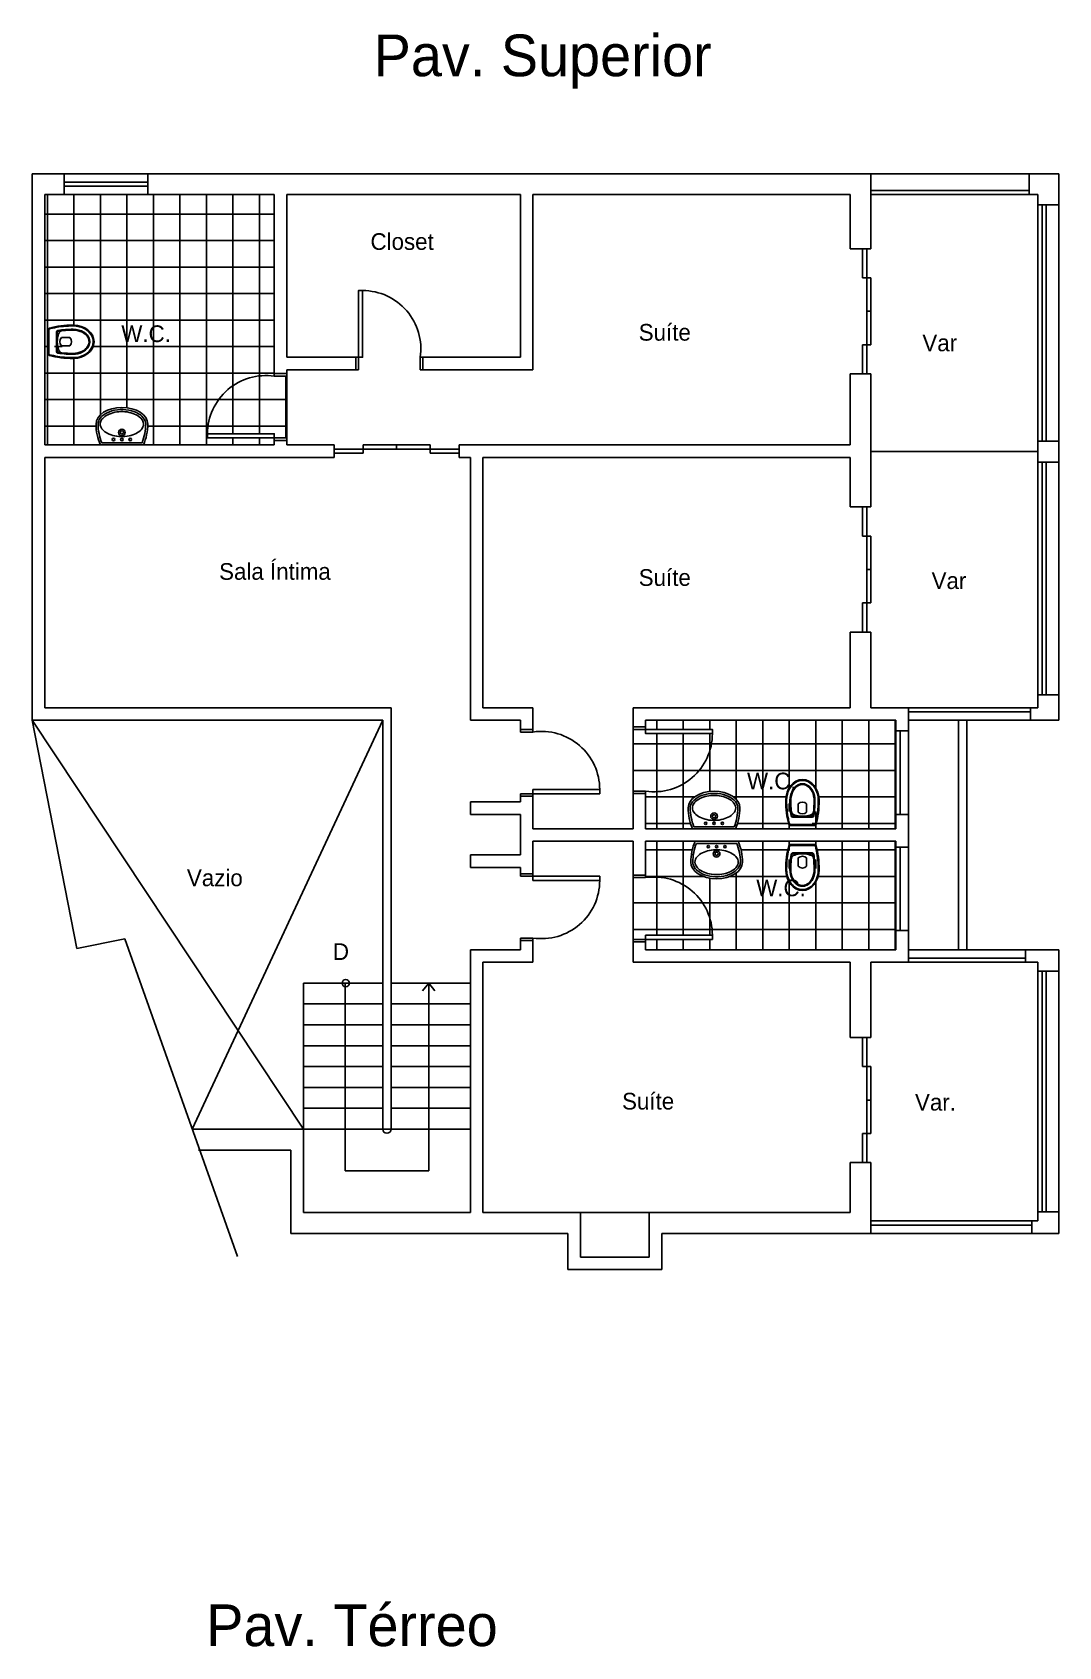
# Model space of a CAD drawing. Extents: x 0 to 44.9, y 0 to 40.9.
# Drawn here: x 13.77 to 26.07, y 21.59 to 40.94 of the extents above; entities that cross this region are included whole.
import ezdxf

# ---------------------------------------------------------------- set-up
doc = ezdxf.new("R2010")
doc.units = 0
for name, color, linetype in [('BLOCO', 5, 'CONTINUOUS'), ('BLOCOS', 5, 'CONTINUOUS'), ('CINZA', 8, 'CONTINUOUS'), ('HACHURA', 1, 'CONTINUOUS'), ('PAREDE', 7, 'CONTINUOUS')]:
    doc.layers.add(name, color=color, linetype=linetype)
doc.styles.add('PADRÃO', font='', dxfattribs={"height": 0.2})
doc.styles.get('PADRÃO').set_extended_font_data('AvantGarde Bk BT')
pattern_1 = [(0, (-128.920260809519, -140.9463707314769), (0, 0.3175), []), (90, (-128.920260809519, -140.9463707314769), (-0.3175, 1.944062586693024e-17), [])]

# ---------------------------------------------------------------- blocks, each defined once
blk = doc.blocks.new('SETA')
at = {"layer": 'PAREDE', "ltscale": 0.015}
for q in [(-0.07329951123824685, -0.09103539160554419), (0.07329951123824685, -0.09103539160554419)]:
    blk.add_line((0, 0), q, dxfattribs=at)
blk = doc.blocks.new('BOLA')
at = {"layer": 'PAREDE', "ltscale": 0.015}
blk.add_circle((0, 0), 0.04372254359887506, dxfattribs=at)
blk = doc.blocks.new('P80E15')
at = {"layer": 'BLOCO', "ltscale": 0.015}
for p, q in [((0.03000000000000114, 0.1500000000000057), (0, 0.1500000000000057)), ((0, 0.1500000000000057), (0, 0)), ((0.03000000000000114, 2.842170943040401e-14), (0, 0)), ((0.03000000000000114, 0.1500000000000057), (0.03000000000000114, 0)), ((0.8000000000000114, 0.1500000000000341), (0.7700000000000102, 0.1500000000000341)), ((0.7700000000000102, 0.1500000000000057), (0.7700000000000102, 0)), ((0.8000000000000114, 2.842170943040401e-14), (0.7700000000000102, 5.684341886080801e-14)), ((0.8000000000000114, 0.1500000000000057), (0.8000000000000114, 0))]:
    blk.add_line(p, q, dxfattribs=at)
at = {"layer": 'BLOCO'}
blk.add_lwpolyline([(0.03000000000000114, 0.1500000000000057), (0.0800000000000125, 0.1500000000000057), (0.0800000000000125, 0.950000000000017), (0.03000000000000114, 0.950000000000017)], close=True, dxfattribs=at)
at = {"layer": 'BLOCO', "ltscale": 0.015}
blk.add_arc((0.0800000000000125, 0.2524375000000134), 0.6975625000000036, 351.555539587714, 90.00000000000041, dxfattribs=at)
blk = doc.blocks.new('P80D15')
at = {"layer": 'BLOCO', "ltscale": 0.015}
for p, q in [((0, 0.1500000000000057), (0, 0)), ((0, 0.1500000000000341), (0.03000000000000114, 0.1500000000000341)), ((0, 2.842170943040401e-14), (0.03000000000000114, 0)), ((0.03000000000000114, 0.1500000000000057), (0.03000000000000114, 0)), ((0.7700000000000102, 0.1500000000000057), (0.7700000000000102, 0)), ((0.7700000000000102, 0.1500000000000057), (0.8000000000000114, 0.1500000000000057)), ((0.7699999999999818, 0), (0.8000000000000114, 0)), ((0.8000000000000114, 0.1500000000000057), (0.8000000000000114, 0))]:
    blk.add_line(p, q, dxfattribs=at)
at = {"layer": 'BLOCO'}
blk.add_lwpolyline([(0.7700000000000102, 0.1500000000000057), (0.7199999999999989, 0.1500000000000057), (0.7199999999999989, 0.950000000000017), (0.7700000000000102, 0.950000000000017)], close=True, dxfattribs=at)
at = {"layer": 'BLOCO', "ltscale": 0.015}
blk.add_arc((0.7199999999999989, 0.2524375000000134), 0.6975625000000036, 89.99999999999959, 188.444460412286, dxfattribs=at)
blk = doc.blocks.new('J1')
at = {"layer": 'BLOCO'}
for p, q in [((0, 0.25), (0, 0)), ((1, 0.25), (0, 0.25)), ((1, 0), (1, 0.25)), ((1, 0.1500000000000057), (0, 0.1500000000000057)), ((0, 0.09999999999999432), (1, 0.09999999999999432)), ((0, 0), (1, 0))]:
    blk.add_line(p, q, dxfattribs=at)
blk = doc.blocks.new('VASOSAN')
at = {"layer": 'BLOCOS'}
for p, q in [((-0.04999870165021036, 0.1999637913173729), (-0.04999870165021036, 0.300036208682684)), ((0.05000129834978395, 0.2000000000000171), (0.05000129834978395, 0.3000000000000398)), ((-0.1449592708755176, 0.04000000000002046), (0.1449618675667352, 0.04000000000002046)), ((-0.144958964094414, 0.05000000000001137), (0.144958964094414, 0.05000000000001137)), ((-0.1156907586723577, 0.1400000000000148), (0.1156608751354042, 0.1400000000000148)), ((-0.1156899891503542, 0.1500000000000057), (0.1156563640565906, 0.1500000000000057))]:
    blk.add_line(p, q, dxfattribs=at)
for centre, radius, start, end in [((-1.681254687468936e-05, 0.2500000000000284), 0.07072348561596478, 44.98962509969003, 134.9688828081831), ((-1.681254687468936e-05, 0.2500000000000284), 0.07072348561596478, 225.0311171918169, 315.01037490031), ((-0.1449592708755176, 0.06000000000784667), 0.02, 195.5363314444965, 269.9999999879495), ((-0.1449589640944282, 0.0600000000000307), 0.01, 195.5346797106506, 270), ((-0.1156907586724003, 0.1599999999999966), 0.02, 189.3867869031125, 270.0000000001221), ((-0.1156899891503826, 0.1599999999999113), 0.01, 189.3843767903272, 270.0000000002443), ((0.1156563640566048, 0.1599999999999397), 0.01, 269.9999999999185, 350.5758748885445), ((0.1156608751354185, 0.1600000000000534), 0.02, 269.9999999999593, 350.5771305827586), ((0.1449589640941156, 0.06000000000059913), 0.01, 270.0000000017912, 344.483103753554), ((0.1449618675666784, 0.06000000000008754), 0.02, 270.0000000001221, 344.463668535786)]:
    blk.add_arc(centre, radius, start, end, dxfattribs=at)
for centre, major_axis, ratio, start_param, end_param in [((1.298349786793551e-06, 0.3400000000000034), (0, 0.25), 0.8000000000000114, 4.71238898038469, 7.853981633974483), ((1.298349786793551e-06, 0.3400000000000034), (0, 0.5), 0.4000000000000057, 1.570796326794897, 2.178171401941273), ((3.162615456631102e-06, 0.2000000000000171), (-0.1315416254084454, 0), 0.380107846735427, 0, 3.141592653589793), ((1.298349786793551e-06, 0.3400000000000034), (0, 0.5), 0.4000000000000057, 4.10501390519934, 4.71238898038469)]:
    blk.add_ellipse(centre, major_axis=major_axis, ratio=ratio, start_param=start_param, end_param=end_param, dxfattribs=at)
for points, knots in [([(0.1900012983497845, 0.3400000000000034), (0.1900012983497845, 0.3848761319792686), (0.1797393390216371, 0.4296688513161939), (0.1275724019719462, 0.5345347987748141), (0.06728061332151469, 0.5774883381547511), (-0.05557463358574921, 0.5822833263597715), (-0.1176873313140447, 0.5442092108278018), (-0.1772271428546759, 0.4396819034496957), (-0.1899987016502109, 0.3899119131999385), (-0.1899987016502109, 0.3400000000000034)], [4.71238898038469, 4.71238898038469, 4.71238898038469, 4.71238898038469, 5.268704666077937, 5.268704666077937, 6.251971787216637, 6.251971787216637, 7.235238908355337, 7.235238908355337, 7.853981633974483, 7.853981633974483, 7.853981633974483, 7.853981633974483]), ([(0.1500012983497925, 0.3400000000000034), (0.1500012983497925, 0.3788440209133057), (0.1410350669412708, 0.4175642631073231), (0.09785548235792874, 0.5046356523495774), (0.05186252916044509, 0.5365242863162791), (-0.035906470330346, 0.5428969122828846), (-0.08268716521656927, 0.5186239494114204), (-0.136675398657502, 0.4336095243094746), (-0.1499987016502189, 0.3869668551708401), (-0.1499987016502189, 0.3400000000000034)], [4.71238898038469, 4.71238898038469, 4.71238898038469, 4.71238898038469, 5.267303564860582, 5.267303564860582, 6.225165062483076, 6.225165062483076, 7.18302656010557, 7.18302656010557, 7.853981633974483, 7.853981633974483, 7.853981633974483, 7.853981633974483]), ([(0.1400012983497874, 0.3400000000000034), (0.1400012983497874, 0.3772837390730786), (0.1313244408788421, 0.4146147677288923), (0.08614040026922964, 0.5057958350239744), (0.03502463044166859, 0.5349710805647021), (-0.04931088296146413, 0.5246485128546965), (-0.08846614740087944, 0.4978919085569657), (-0.1301770436703151, 0.4186244413023701), (-0.139998701650228, 0.3793231752999873), (-0.139998701650228, 0.3400000000000034)], [4.71238898038469, 4.71238898038469, 4.71238898038469, 4.71238898038469, 5.266984672173268, 5.266984672173268, 6.376176055750425, 6.376176055750425, 7.268653195712185, 7.268653195712185, 7.853981633974483, 7.853981633974483, 7.853981633974483, 7.853981633974483]), ([(-0.1899987016502109, 0.3400000000000034), (-0.1899987016502109, 0.2628456380244302), (-0.1826597402104682, 0.1857481592563204), (-0.1646350625580055, 0.0962993025843275), (-0.1598779088782436, 0.07633152029333701), (-0.1545936493339752, 0.05732178411361133)], [1.570796326794897, 1.570796326794897, 1.570796326794897, 1.570796326794897, 2.037455774227855, 2.037455774227855, 2.178171373096618, 2.178171373096618, 2.178171373096618, 2.178171373096618]), ([(0.1255213970934932, 0.158362586435743), (0.1304959230626253, 0.1883329397418549), (0.1342856674288981, 0.2197754344096836), (0.1388984311594896, 0.280892952358073), (0.1400012983497874, 0.3104504303007616), (0.1400012983497874, 0.3400000000000034)], [4.319424209334854, 4.319424209334854, 4.319424209334854, 4.319424209334854, 4.526146784234752, 4.526146784234752, 4.71238898038469, 4.71238898038469, 4.71238898038469, 4.71238898038469]), ([(0.1353910129756457, 0.1567256052765629), (0.1406375926198677, 0.1883393074453181), (0.1445703338030171, 0.2215366219332111), (0.1489940345178695, 0.2833246268364178), (0.1500012983497925, 0.3116621455754114), (0.1500012983497925, 0.3400000000000034)], [4.319414935773391, 4.319414935773391, 4.319414935773391, 4.319414935773391, 4.53527739023095, 4.53527739023095, 4.71238898038469, 4.71238898038469, 4.71238898038469, 4.71238898038469]), ([(0.1545944801337669, 0.0573247746568768), (0.1714080019636555, 0.1178830224408784), (0.1827947395838834, 0.188231392050767), (0.1891612343353728, 0.2873542333339003), (0.1900012983497845, 0.3136769834079587), (0.1900012983497845, 0.3400000000000034)], [4.105016649121983, 4.105016649121983, 4.105016649121983, 4.105016649121983, 4.553177186481221, 4.553177186481221, 4.71238898038469, 4.71238898038469, 4.71238898038469, 4.71238898038469])]:
    blk.add_open_spline(points, degree=3, knots=knots, dxfattribs=at)
for points in [[(-0.1499987016502189, 0.3400000000000034), (-0.1499987016502189, 0.2771333061211863), (-0.1449377691834997, 0.2142947379843179), (-0.1354229546785177, 0.1567380311504962)], [(-0.1399987016502138, 0.3400000000000034), (-0.1399987016502138, 0.2776703725988909), (-0.1349701841103865, 0.2153313553609451), (-0.1255561557510418, 0.1583694305881238)]]:
    blk.add_open_spline(points, degree=3, dxfattribs=at)
blk = doc.blocks.new('LAVAT')
at = {"layer": 'BLOCOS'}
for p, q in [((-0.2573623180961135, 0), (0.2573623180960993, 0)), ((-0.2410322495695425, 0.02500000000000568), (0.2410322495695283, 0.02500000000000568))]:
    blk.add_line(p, q, dxfattribs=at)
for centre, radius in [((-0.09999999999999432, 0.06499999999999773), 0.015), ((-2.842170943040401e-14, 0.1500000000000057), 0.04), ((-2.842170943040401e-14, 0.1500000000000057), 0.02), ((0, 0.06499999999999773), 0.015), ((0.09999999999999432, 0.06499999999999773), 0.015)]:
    blk.add_circle(centre, radius, dxfattribs=at)
for centre, radius, start, end in [((0.3099999999999739, 0.25), 0.6200000000000045, 180, 203.779994731564), ((0.3099999999999739, 0.25), 0.5951987399818819, 180.0000000000055, 202.2113997706397), ((-0.3099999999999739, 0.25), 0.5951987399818819, 337.7886002293573, 359.9999999999946), ((-0.3099999999999739, 0.25), 0.6200000000000045, 336.2200052684331, 7.016477563892661e-15)]:
    blk.add_arc(centre, radius, start, end, dxfattribs=at)
blk.add_ellipse((-2.842170943040401e-14, 0.25), major_axis=(0.3100000000000023, 0), ratio=0.645161290322576, start_param=0, end_param=3.141592653589793, dxfattribs=at)
for points, knots in [([(0.2849999999999824, 0.2500000000000284), (0.2849999999999682, 0.300317964642403), (0.2452497040517159, 0.3541887687748044), (0.1008916727811169, 0.4227595909021034), (3.167234224576987e-05, 0.4339558931305021), (-0.1743068501371283, 0.3989778962069579), (-0.2442601782461509, 0.3532994974840165), (-0.2803506487652356, 0.2860131679577762), (-0.2851229441039038, 0.2679846562883483), (-0.285198739981908, 0.2499999999999716)], [0, 0, 0, 0, 0.9361481793933827, 0.9361481793933827, 1.872296358786765, 1.872296358786765, 2.808444538180148, 2.808444538180148, 3.13938546545754, 3.13938546545754, 3.13938546545754, 3.13938546545754]), ([(0.2599999999999625, 0.2500000000000284), (0.2599999999999625, 0.2784978981889878), (0.242078010852012, 0.3126567214920613), (0.1643569005752425, 0.3704649949829673), (0.1030052039381815, 0.3920693254798095), (-0.02877373062847255, 0.4037223597623836), (-0.0976825814684048, 0.3936467971219031), (-0.2034406750199054, 0.3477822861136133), (-0.2396263539294523, 0.3143366745038918), (-0.2661732608932681, 0.2526194074667387), (-0.2627272874450739, 0.2240541362115209), (-0.2158391141528142, 0.162032776211305), (-0.168127663237712, 0.1314918993692231), (-0.04805875393354597, 0.09792981637818343), (0.02266607553652022, 0.095757041570522), (0.1477154277714732, 0.1225128520000851), (0.2007272141554637, 0.1503951910720218), (0.2508407150234859, 0.2045307616155014), (0.2599999999999767, 0.2286312563089723), (0.2599999999999625, 0.2500000000000284)], [0, 0, 0, 0, 0.718091798041799, 0.718091798041799, 1.436183596083598, 1.436183596083598, 2.154275394125397, 2.154275394125397, 2.872367192167196, 2.872367192167196, 3.590458990208995, 3.590458990208995, 4.308550788250794, 4.308550788250794, 5.026642586292593, 5.026642586292593, 5.744734384334392, 5.744734384334392, 6.283185307179586, 6.283185307179586, 6.283185307179586, 6.283185307179586])]:
    blk.add_open_spline(points, degree=3, knots=knots, dxfattribs=at)
blk = doc.blocks.new('SUPERIOR')
at = {"layer": 'HACHURA', "ltscale": 0.015, "style": 'PADRÃO'}
blk.add_text('Pav. Superior', height=0.5, dxfattribs=at).set_placement((-1.76903514439141, -0.191736915327283))
blk = doc.blocks.new('TÉRREO')
at = {"layer": 'HACHURA', "ltscale": 0.015, "style": 'PADRÃO'}
blk.add_text('Pav. Térreo', height=0.5, dxfattribs=at).set_placement((-1.919883222733915, -0.2465187923484109))

msp = doc.modelspace()

# ---------------------------------------------------------------- hatches: boundary and pattern name
at = {"layer": 'HACHURA', "ltscale": 0.015}
h = msp.add_hatch(dxfattribs=at)
h.set_pattern_fill('NET', color=256, scale=0.1, style=0)
h.set_pattern_definition(pattern_1)
edge = h.paths.add_edge_path()
edge.add_line((16.67341946653906, 38.99204925521471), (15.15736608809655, 38.99204925521474))
edge.add_line((15.15736608809655, 38.99204925521474), (14.15736608809655, 38.99204925521474))
edge.add_line((14.15736608809655, 38.99204925521474), (13.92341946653906, 38.99204925521474))
edge.add_line((13.92341946653906, 38.99204925521474), (13.92341946653909, 35.99204925521474))
edge.add_line((13.92341946653909, 35.99204925521474), (14.58977327041421, 35.99204925521474))
edge.add_arc((15.15713558851442, 36.24204925521465), 0.6199999999999977, 179.9999999999843, 203.7799947314035, ccw=False)
edge.add_ellipse((14.84713558851442, 36.24204925521477), major_axis=(0.3100000000000023, 0), ratio=0.645161290322576, start_angle=0, end_angle=180, ccw=False)
edge.add_arc((14.53713558851447, 36.24204925521479), 0.6200000000000034, 336.2200052685824, 359.9999999999606, ccw=False)
edge.add_line((15.10449790661463, 35.99204925521474), (16.67341946653903, 35.99204925521474))
edge.add_line((16.67341946653903, 35.99204925521474), (16.67341946653906, 36.04630821463317))
edge.add_line((16.67341946653906, 36.04630821463317), (16.67341946653909, 36.07630821463317))
edge.add_line((16.67341946653909, 36.07630821463317), (15.87341946653905, 36.07630821463317))
edge.add_line((15.87341946653905, 36.07630821463317), (15.87341946653905, 36.12630821463318))
edge.add_arc((16.57098196653905, 36.12630821463318), 0.6975624999999994, 81.55553958771628, 180, ccw=False)
edge.add_line((16.67341946653903, 36.81630821463318), (16.67341946653903, 36.84630821463318))
edge.add_line((16.67341946653903, 36.84630821463318), (16.67341946653906, 38.99204925521471))
edge = h.paths.add_edge_path(flags=16)
edge.add_ellipse((14.26341946653909, 37.2284374622964), major_axis=(0.25, -4.592273826833915e-17), ratio=0.8000000000000114, start_angle=270, end_angle=450, ccw=False)
edge.add_ellipse((14.26341946653909, 37.2284374622964), major_axis=(0.5, -9.18454765366783e-17), ratio=0.4000000000000057, start_angle=235.1999716104384, end_angle=270, ccw=False)
edge.add_arc((13.98341946653915, 37.08347689307951), 0.02000000000002971, 180, 258.1772623975251, ccw=False)
edge.add_line((13.96341946653911, 37.08347689307951), (13.96341946653911, 37.3733980315217))
edge.add_arc((13.98341946653909, 37.37339803151951), 0.01999999999999972, 101.82273711226361, 179.9999999937305, ccw=False)
edge.add_ellipse((14.26341946653909, 37.2284374622964), major_axis=(0.5, -9.18454765366783e-17), ratio=0.4000000000000057, start_angle=90, end_angle=124.80002838732861, ccw=False)
h.paths.add_polyline_path([(16.82341946653904, 36.81630821463318), (16.67341946653906, 36.81630821463318, 0.4580704259902287), (15.87341946653905, 36.12630821463318), (16.67341946653903, 36.12630821463316), (16.67341946653906, 36.07630821463317), (16.82341946653906, 36.07630821463317)])
h.paths.add_polyline_path([(14.78389513608644, 37.16919404076674), (15.49639513608645, 37.16919404076674), (15.49639513608645, 37.4811445902173), (14.78389513608644, 37.4811445902173)], flags=24)
h = msp.add_hatch(dxfattribs=at)
h.set_pattern_fill('NET', color=256, scale=0.1, style=0)
h.set_pattern_definition(pattern_1)
h.paths.add_polyline_path([(21.92341946653862, 32.53296275995038), (21.12341946653861, 32.53296275995024), (21.1234194665386, 32.58296275995025), (20.97341946653859, 32.58296275995021), (20.97341946653872, 31.84296275995021), (21.12341946653867, 31.84296275995024, 0.4580704259902543)])
h.paths.add_polyline_path([(21.12341946653893, 30.8060376758838), (20.97341946653893, 30.80603767588377), (20.97341946653909, 30.06603767588377), (21.1234194665391, 30.0660376758838), (21.12341946653909, 30.1160376758838), (21.9234194665391, 30.11603767588398, 0.4580704259902315)])
edge = h.paths.add_edge_path()
edge.add_arc((22.28378293591894, 30.99204925521469), 0.6200000000000027, 156.2200052685887, 180.0000000000007, ccw=False)
edge.add_line((21.71642061781876, 31.24204925521468), (21.12341946653885, 31.24204925521468))
edge.add_line((21.12341946653885, 31.24204925521468), (21.12341946653891, 30.83603767588377))
edge.add_line((21.12341946653891, 30.83603767588377), (21.12341946653897, 30.80603767588381))
edge.add_arc((21.22585696653909, 30.11603767588382), 0.6975625000000047, 1.2278178473934531e-11, 98.44446041229543, ccw=False)
edge.add_line((21.9234194665391, 30.11603767588397), (21.92341946653911, 30.06603767588397))
edge.add_line((21.92341946653911, 30.06603767588397), (21.1234194665391, 30.0660376758838))
edge.add_line((21.1234194665391, 30.0660376758838), (21.1234194665391, 30.03603767588379))
edge.add_line((21.1234194665391, 30.03603767588379), (21.12341946653907, 29.94204925521464))
edge.add_line((21.12341946653907, 29.94204925521464), (24.12341946653908, 29.94204925521467))
edge.add_line((24.12341946653908, 29.94204925521467), (24.12341946653902, 30.17214700111401))
edge.add_line((24.12341946653902, 30.17214700111401), (24.12341946653888, 31.17214700111401))
edge.add_line((24.12341946653888, 31.17214700111401), (24.12341946653885, 31.24204925521468))
edge.add_line((24.12341946653885, 31.24204925521468), (22.23114525401916, 31.24204925521468))
edge.add_arc((21.66378293591899, 30.99204925521468), 0.6200000000000039, -2.8421709430404007e-13, 23.779994731411875, ccw=False)
edge.add_ellipse((21.97378293591899, 30.99204925521468), major_axis=(-0.3100000000000023, 3.796279696849398e-17), ratio=0.645161290322576, start_angle=0, end_angle=180, ccw=False)
edge = h.paths.add_edge_path(flags=16)
edge.add_ellipse((23.00280890064806, 30.90204925521468), major_axis=(-6.123031769111886e-17, -0.5), ratio=0.4000000000000057, start_angle=235.1999716104384, end_angle=270, ccw=False)
edge.add_arc((22.85784833143119, 31.18204925521466), 0.01999999999999858, 90.0000000000407, 168.1772623964946, ccw=False)
edge.add_line((22.85784833143117, 31.20204925521466), (23.14776946987337, 31.20204925521466))
edge.add_arc((23.14776946987119, 31.18204925521466), 0.01999999999999965, 11.822737111712684, 89.99999999377121, ccw=False)
edge.add_ellipse((23.00280890064806, 30.90204925521468), major_axis=(-6.123031769111886e-17, -0.5), ratio=0.4000000000000057, start_angle=90, end_angle=124.80002838732861, ccw=False)
edge.add_ellipse((23.00280890064806, 30.90204925521468), major_axis=(-3.061515884555943e-17, -0.25), ratio=0.8000000000000114, start_angle=270, end_angle=450, ccw=False)
edge = h.paths.add_edge_path()
edge.add_line((21.12341946653882, 31.39204925521469), (21.68583379522278, 31.39204925521469))
edge.add_arc((22.25319611332296, 31.64204925521469), 0.6200000000000047, 180, 203.7799947314119, ccw=False)
edge.add_ellipse((21.94319611332295, 31.64204925521469), major_axis=(0.3100000000000023, 0), ratio=0.645161290322576, start_angle=0, end_angle=180, ccw=False)
edge.add_arc((21.63319611332301, 31.64204925521469), 0.6200000000000033, 336.22000526858733, 359.9999999999616, ccw=False)
edge.add_line((22.20055843142318, 31.39204925521469), (24.12341946653882, 31.39204925521469))
edge.add_line((24.12341946653882, 31.39204925521469), (24.12341946653879, 31.56414162727472))
edge.add_line((24.12341946653879, 31.56414162727472), (24.12341946653859, 32.56414162727475))
edge.add_line((24.12341946653859, 32.56414162727475), (24.12341946653862, 32.69204925521473))
edge.add_line((24.12341946653862, 32.69204925521473), (21.12341946653862, 32.69204925521478))
edge.add_line((21.12341946653862, 32.69204925521478), (21.12341946653862, 32.61296275995022))
edge.add_line((21.12341946653862, 32.61296275995022), (21.1234194665386, 32.58296275995025))
edge.add_line((21.1234194665386, 32.58296275995025), (21.92341946653861, 32.58296275995039))
edge.add_line((21.92341946653861, 32.58296275995039), (21.92341946653862, 32.5329627599504))
edge.add_arc((21.22585696653861, 32.53296275995025), 0.6975625000000034, -98.4444604122736, 1.2278178473934531e-11, ccw=False)
edge.add_line((21.12341946653876, 31.84296275995023), (21.12341946653876, 31.81296275995024))
edge.add_line((21.12341946653876, 31.81296275995024), (21.12341946653882, 31.39204925521469))
edge = h.paths.add_edge_path(flags=16)
edge.add_ellipse((23.00281149734764, 31.73204925521469), major_axis=(0, 0.25), ratio=0.8000000000000114, start_angle=270, end_angle=450, ccw=False)
edge.add_ellipse((23.00281149734764, 31.73204925521469), major_axis=(0, 0.5), ratio=0.4000000000000057, start_angle=235.1999716104384, end_angle=270, ccw=False)
edge.add_arc((23.14777206656451, 31.4520492552147), 0.01999999999999858, 270.0000000000407, 348.1772623965145, ccw=False)
edge.add_line((23.14777206656453, 31.43204925521471), (22.85785092812233, 31.43204925521471))
edge.add_arc((22.85785092812451, 31.45204925521471), 0.01999999999999964, 191.8227371117148, 269.9999999937712, ccw=False)
edge.add_ellipse((23.00281149734764, 31.73204925521469), major_axis=(0, 0.5), ratio=0.4000000000000057, start_angle=90, end_angle=124.80002838732861, ccw=False)
h.paths.add_polyline_path([(22.3927504251129, 30.52734179589988), (23.1052504251129, 30.52734179589988), (23.1052504251129, 30.83929234535043), (22.3927504251129, 30.83929234535043)], flags=24)
h.paths.add_polyline_path([(22.28215624119421, 31.80847954990538), (22.99465624119421, 31.80847954990538), (22.99465624119421, 32.12043009935593), (22.28215624119421, 32.12043009935593)], flags=24)

# ---------------------------------------------------------------- linework, layer by layer
at = {"layer": 'BLOCO', "ltscale": 0.015}
for p, q in [((25.72112928982051, 39.04204925521475), (23.82341946653906, 39.04204925521475)), ((25.72112928982051, 38.99204925521474), (23.82341946653906, 38.99204925521474)), ((25.82341946653906, 38.8685917422815), (25.82341946653906, 36.03665935221292)), ((25.87341946653908, 38.8685917422815), (25.87341946653908, 36.03665935221292)), ((25.92341946653909, 38.8685917422815), (25.92341946653909, 36.03665935221292)), ((23.72341946653901, 38.34330918560124), (23.72341946653904, 37.99330918560128)), ((23.77341946653902, 38.34330918560124), (23.77341946653902, 36.84330918560121)), ((23.82341946653904, 37.99330918560125), (23.72341946653901, 37.99330918560125)), ((23.82341946653906, 37.99330918560128), (23.82341946653906, 37.19330918560127)), ((23.82341946653904, 37.59330918560124), (23.77341946653905, 37.59330918560127)), ((23.82341946653904, 37.19330918560124), (23.72341946653901, 37.19330918560124)), ((23.72341946653904, 37.19330918560127), (23.72341946653901, 36.84330918560121)), ((18.53950255416009, 35.99204925521471), (17.73950255416014, 35.99204925521471)), ((17.73950255416011, 35.89204925521469), (17.73950255416011, 35.99204925521471)), ((18.13950255416012, 35.94204925521473), (18.13950255416012, 35.99204925521471)), ((18.53950255416012, 35.89204925521469), (18.53950255416012, 35.99204925521471)), ((18.88950255416012, 35.9420492552147), (17.38950255416012, 35.9420492552147)), ((17.73950255416011, 35.89204925521469), (17.38950255416012, 35.89204925521469)), ((18.88950255416012, 35.89204925521469), (18.53950255416009, 35.89204925521469)), ((25.82341946653909, 35.78665935221292), (25.82341946653909, 32.99758241772437)), ((25.8734194665391, 35.78665935221292), (25.8734194665391, 32.99758241772437)), ((25.92341946653912, 35.78665935221292), (25.92341946653912, 32.99758241772437)), ((23.72341946653907, 35.24870148352238), (23.7234194665391, 34.89870148352242)), ((23.77341946653908, 35.24870148352238), (23.77341946653908, 33.74870148352235)), ((23.82341946653909, 34.89870148352239), (23.72341946653907, 34.89870148352239)), ((23.82341946653912, 34.89870148352242), (23.82341946653912, 34.0987014835224)), ((23.82341946653909, 34.49870148352238), (23.77341946653911, 34.49870148352241)), ((23.7234194665391, 34.0987014835224), (23.72341946653907, 33.74870148352235)), ((23.82341946653909, 34.09870148352238), (23.72341946653907, 34.09870148352238)), ((24.27341946653863, 32.84204925521473), (25.73625479959765, 32.84204925521473)), ((24.27341946653863, 32.79204925521472), (25.73625479959765, 32.79204925521472)), ((24.27341946653905, 29.8420492552147), (25.6757540671158, 29.8420492552147)), ((24.27341946653905, 29.79204925521469), (25.6757540671158, 29.79204925521469)), ((25.82341946653915, 29.6868826467423), (25.82341946653915, 26.80191539144332)), ((25.87341946653916, 29.6868826467423), (25.87341946653916, 26.80191539144332)), ((25.92341946653917, 29.6868826467423), (25.92341946653917, 26.80191539144332)), ((23.7234194665391, 28.890992236036), (23.72341946653913, 28.54099223603603)), ((23.77341946653911, 28.890992236036), (23.77341946653911, 27.39099223603597)), ((23.82341946653912, 28.540992236036), (23.7234194665391, 28.540992236036)), ((23.82341946653915, 28.54099223603603), (23.82341946653915, 27.74099223603602)), ((23.82341946653912, 28.140992236036), (23.77341946653914, 28.14099223603603)), ((23.82341946653912, 27.74099223603599), (23.7234194665391, 27.74099223603599)), ((23.72341946653913, 27.74099223603602), (23.7234194665391, 27.39099223603597)), ((25.75138030937455, 26.69204925521353), (23.82341946653912, 26.69204925521353)), ((25.75138030937455, 26.64204925521352), (23.82341946653912, 26.64204925521352))]:
    msp.add_line(p, q, dxfattribs=at)
at = {"layer": 'BLOCO'}
for p, q in [((24.12341946653859, 32.56414162727475), (24.12341946653879, 31.56414162727475)), ((24.2734194665386, 32.56414162727478), (24.12341946653865, 32.56414162727475)), ((24.1734194665388, 31.56414162727475), (24.1734194665386, 32.56414162727475)), ((24.2734194665388, 31.56414162727478), (24.2734194665386, 32.56414162727478)), ((24.12341946653879, 31.56414162727475), (24.2734194665388, 31.56414162727478)), ((24.12341946653888, 31.17214700111401), (24.12341946653905, 30.17214700111401)), ((24.27341946653888, 31.17214700111404), (24.12341946653888, 31.17214700111398)), ((24.17341946653906, 30.17214700111401), (24.17341946653889, 31.17214700111401)), ((24.27341946653905, 30.17214700111404), (24.27341946653888, 31.17214700111404)), ((24.12341946653905, 30.17214700111401), (24.27341946653905, 30.17214700111404))]:
    msp.add_line(p, q, dxfattribs=at)
at = {"layer": 'CINZA', "ltscale": 0.015}
for p, q in [((17.02341946653911, 27.79204925521469), (13.77341946653908, 32.6920492552147)), ((17.9734194665391, 32.69204925521476), (15.69056238090363, 27.79204925521469))]:
    msp.add_line(p, q, dxfattribs=at)
at = {"layer": 'HACHURA', "ltscale": 0.015}
for p, q in [((16.82341946653906, 36.81630821463318), (16.82341946653906, 36.07630821463317)), ((20.97341946653859, 32.58296275995022), (20.97341946653873, 31.81296275995021)), ((20.97341946653893, 30.80603767588377), (20.9734194665391, 30.03603767588376))]:
    msp.add_line(p, q, dxfattribs=at)
at = {"layer": 'PAREDE', "ltscale": 0.015}
for p, q in [((13.77341946653902, 39.24204925521471), (14.15736608809655, 39.24204925521468)), ((13.77341946653902, 39.24204925521471), (13.77341946653908, 32.6920492552147)), ((14.15736608809655, 38.99204925521474), (14.15736608809655, 39.24204925521471)), ((15.15736608809655, 38.99204925521474), (15.15736608809655, 39.24204925521471)), ((15.15736608809655, 39.24204925521468), (23.82341946653906, 39.24204925521471)), ((23.82341946653906, 39.24204925521471), (23.82341946653906, 38.34330918560121)), ((23.82341946653906, 39.24204925521471), (26.07341946653906, 39.24204925521474)), ((25.72112928982051, 38.99204925521474), (25.72112928982051, 39.24204925521474)), ((25.72112928982051, 39.24204925521474), (26.07341946653906, 39.24204925521474)), ((26.07341946653906, 39.24204925521474), (26.07341946653906, 38.86859174228147)), ((26.07341946653906, 39.24204925521474), (26.07341946653906, 32.6920492552147)), ((13.92341946653906, 38.99204925521474), (14.15736608809655, 38.99204925521474)), ((13.92341946653906, 38.99204925521474), (13.92341946653909, 35.99204925521471)), ((15.15736608809655, 38.99204925521474), (16.67341946653903, 38.99204925521474)), ((16.67341946653903, 38.99204925521465), (16.67341946653906, 36.84630821463321)), ((16.82341946653904, 38.99204925521465), (16.82341946653909, 37.04204925521478)), ((16.82341946653904, 38.99204925521474), (19.62341946653905, 38.99204925521474)), ((19.62341946653905, 38.99204925521468), (19.62341946653908, 37.04204925521478)), ((19.77341946653905, 38.99204925521468), (19.77341946653908, 36.89204925521477)), ((19.77341946653905, 38.99204925521474), (23.57341946653906, 38.99204925521474)), ((23.57341946653906, 38.99204925521471), (23.57341946653906, 38.34330918560121)), ((25.72112928982051, 38.99204925521474), (25.82341946653906, 38.99204925521474)), ((25.82341946653906, 38.99204925521474), (25.82341946653906, 38.8685917422815)), ((25.82341946653906, 38.8685917422815), (26.07341946653906, 38.8685917422815)), ((23.57341946653906, 38.34330918560121), (23.82341946653906, 38.34330918560121)), ((16.82341946653904, 37.04204925521475), (17.65187888400078, 37.04204925521475)), ((17.65187888400078, 37.04204925521478), (17.65187888400078, 36.89204925521474)), ((18.45187888400079, 37.04204925521478), (18.45187888400079, 36.89204925521474)), ((18.45187888400079, 37.04204925521475), (19.62341946653908, 37.04204925521478)), ((16.67341946653906, 36.84630821463318), (16.82341946653906, 36.84630821463318)), ((16.82341946653904, 36.89204925521474), (17.65187888400078, 36.89204925521477)), ((16.82341946653909, 36.89204925521477), (16.82341946653906, 36.84630821463318)), ((18.45187888400079, 36.89204925521477), (19.77341946653908, 36.89204925521477)), ((23.57341946653906, 36.84330918560121), (23.82341946653906, 36.84330918560121)), ((23.57341946653909, 36.84330918560124), (23.57341946653909, 35.99204925521474)), ((23.82341946653909, 36.84330918560121), (23.82341946653909, 35.24870148352235)), ((13.92341946653909, 35.99204925521474), (16.67341946653906, 35.99204925521474)), ((16.67341946653906, 36.04630821463317), (16.82341946653906, 36.04630821463317)), ((16.67341946653906, 36.04630821463317), (16.67341946653906, 35.99204925521468)), ((16.82341946653904, 36.04630821463314), (16.82341946653906, 35.99204925521468)), ((16.82341946653904, 35.99204925521471), (17.38950255416015, 35.99204925521474)), ((17.38950255416012, 35.99204925521471), (17.38950255416012, 35.84204925521479)), ((18.88950255416012, 35.99204925521471), (18.88950255416012, 35.84204925521479)), ((18.88950255416012, 35.99204925521474), (23.57341946653909, 35.99204925521474)), ((13.92341946653912, 35.8420492552147), (17.38950255416012, 35.84204925521476)), ((13.92341946653912, 35.84204925521468), (13.92341946653914, 32.84204925521476)), ((18.88950255416012, 35.84204925521476), (19.02341946653922, 35.84204925521476)), ((19.0234194665392, 32.69204925521478), (19.02341946653925, 35.84204925521479)), ((19.17341946653909, 35.84204925521473), (19.17341946653912, 32.84204925521476)), ((19.17341946653906, 35.8420492552147), (23.57341946653909, 35.84204925521473)), ((23.57341946653909, 35.84204925521473), (23.57341946653909, 35.24870148352238)), ((23.82341946653912, 35.91165935221292), (25.82341946653909, 35.91165935221292)), ((23.57341946653909, 35.24870148352235), (23.82341946653912, 35.24870148352235)), ((23.57341946653909, 33.74870148352235), (23.82341946653912, 33.74870148352235)), ((23.57341946653912, 33.74870148352235), (23.57341946653912, 32.84204925521479)), ((23.82341946653909, 33.74870148352235), (23.82341946653912, 32.84204925521479)), ((25.82341946653909, 32.99758241772437), (26.07341946653912, 32.99758241772437)), ((25.82341946653909, 32.99758241772437), (25.82341946653909, 32.84204925521473)), ((26.07341946653912, 32.99758241772437), (26.07341946653912, 32.69204925521473)), ((13.92341946653914, 32.84204925521476), (18.07341946653909, 32.84204925521479)), ((18.07341946653912, 29.54204925521469), (18.07341946653909, 32.84204925521479)), ((19.17341946653912, 32.84204925521476), (19.77341946653911, 32.84204925521476)), ((19.77341946653911, 32.58118493322402), (19.77341946653908, 32.84204925521476)), ((20.97341946653856, 32.8420492552147), (20.97341946653859, 32.61296275995022)), ((20.97341946653856, 32.8420492552147), (23.57341946653909, 32.84204925521473)), ((23.82341946653912, 32.84204925521473), (24.27341946653863, 32.84204925521473)), ((24.27341946653863, 32.69204925521527), (24.27341946653863, 32.84204925521473)), ((25.73625479959765, 32.84204925521473), (25.73625479959765, 32.69204925521473)), ((25.73625479959765, 32.84204925521473), (25.82341946653909, 32.84204925521473)), ((13.77341946653908, 32.6920492552147), (17.9734194665391, 32.69204925521476)), ((13.77341946653908, 32.69204925521473), (14.30550357474726, 29.95701640356069)), ((17.9734194665391, 29.54204925521469), (17.9734194665391, 32.69204925521476)), ((19.0234194665392, 32.69204925521478), (19.6234194665391, 32.69204925521478)), ((19.6234194665391, 32.58118493322402), (19.6234194665391, 32.69204925521473)), ((19.6234194665391, 32.58118493322402), (19.77341946653911, 32.58118493322402)), ((21.12341946653865, 32.61296275995025), (20.97341946653859, 32.61296275995022)), ((21.12341946653862, 32.69204925521478), (24.12341946653862, 32.69204925521473)), ((21.12341946653862, 32.69204925521478), (21.12341946653862, 32.61296275995022)), ((24.12341946653862, 32.69204925521524), (24.12341946653865, 32.56414162727472)), ((24.12341946653862, 32.56414162727469), (24.27341946653863, 32.56414162727472)), ((24.27341946653863, 32.69204925521527), (24.27341946653866, 32.56414162727478)), ((25.73625479959765, 32.69204925521473), (24.27341946653863, 32.69204925521473)), ((24.87341946653859, 32.69204925521473), (24.87341946653908, 29.9420492552153)), ((24.97341946653859, 32.69204925521473), (24.97341946653907, 29.94204925521532)), ((25.73625479959767, 32.69204925521473), (26.07341946653912, 32.69204925521473)), ((19.6234194665391, 31.71497143568945), (19.6234194665391, 31.78118493322401)), ((19.6234194665391, 31.78118493322401), (19.77341946653911, 31.78118493322401)), ((19.77341946653914, 31.39204925521474), (19.77341946653914, 31.78118493322401)), ((21.12341946653879, 31.81296275995024), (20.97341946653873, 31.81296275995021)), ((20.97341946653873, 31.81296275995024), (20.97341946653881, 31.39204925521472)), ((21.12341946653876, 31.81296275995024), (21.12341946653882, 31.39204925521469)), ((19.6234194665391, 31.71497143568945), (19.0234194665392, 31.71497143568948)), ((19.0234194665392, 31.56497143568944), (19.0234194665392, 31.71497143568948)), ((19.6234194665391, 31.56497143568944), (19.0234194665392, 31.56497143568944)), ((19.6234194665391, 31.07765053946321), (19.6234194665391, 31.56497143568942)), ((24.12341946653882, 31.56414162727469), (24.27341946653883, 31.56414162727472)), ((24.12341946653879, 31.56414162727472), (24.12341946653882, 31.39204925521514)), ((24.2734194665388, 31.56414162727478), (24.27341946653883, 31.39204925521517)), ((19.77341946653908, 31.39204925521472), (20.77341946653883, 31.39204925521472)), ((19.77341946653914, 31.39204925521472), (20.97341946653881, 31.39204925521472)), ((21.12341946653879, 31.39204925521469), (24.12341946653879, 31.39204925521469)), ((24.27341946653883, 31.39204925521469), (24.27341946653888, 31.17214700111407)), ((19.77341946653908, 31.24204925521471), (20.77341946653885, 31.24204925521471)), ((19.77341946653914, 31.24204925521468), (20.97341946653884, 31.24204925521465)), ((19.77341946653911, 30.8526922442511), (19.77341946653914, 31.24204925521471)), ((20.97341946653884, 31.24204925521468), (20.97341946653893, 30.83603767588377)), ((21.12341946653885, 31.24204925521468), (21.12341946653891, 30.83603767588377)), ((21.12341946653885, 31.24204925521468), (24.12341946653885, 31.24204925521468)), ((24.12341946653885, 31.24204925521519), (24.12341946653888, 31.17214700111404)), ((24.12341946653885, 31.17214700111401), (24.27341946653885, 31.17214700111404)), ((19.6234194665391, 31.07765053946318), (19.0234194665392, 31.07765053946318)), ((19.02341946653917, 30.92765053946317), (19.0234194665392, 31.07765053946318)), ((19.6234194665391, 30.92765053946317), (19.0234194665392, 30.92765053946317)), ((19.6234194665391, 30.85269224425107), (19.6234194665391, 30.9276505394632)), ((19.62341946653908, 30.85269224425107), (19.77341946653914, 30.85269224425107)), ((21.12341946653891, 30.8360376758838), (20.97341946653896, 30.83603767588377)), ((14.30550357474726, 29.95701640356069), (14.88327165437454, 30.07241232774456)), ((14.88327165437454, 30.07241232774456), (16.23139804458901, 26.2643447551545)), ((19.6234194665391, 29.9420492552147), (19.6234194665391, 30.05269224425109)), ((19.62341946653908, 30.05269224425106), (19.77341946653914, 30.05269224425106)), ((19.77341946653911, 29.9420492552147), (19.77341946653911, 30.05269224425106)), ((21.12341946653905, 30.03603767588379), (20.9734194665391, 30.03603767588376)), ((20.9734194665391, 30.03603767588376), (20.97341946653913, 29.79204925521469)), ((21.12341946653905, 30.03603767588376), (21.12341946653908, 29.94204925521464)), ((24.12341946653905, 30.17214700111401), (24.27341946653905, 30.17214700111404)), ((24.12341946653902, 30.17214700111401), (24.12341946653908, 29.94204925521515)), ((24.27341946653905, 30.17214700111404), (24.27341946653908, 29.94204925521518)), ((19.02341946653911, 27.79204925521469), (19.02341946653914, 29.9420492552147)), ((19.02341946653914, 29.9420492552147), (19.6234194665391, 29.94204925521473)), ((19.77341946653911, 29.9420492552147), (19.77341946653914, 29.79204925521469)), ((21.12341946653908, 29.94204925521464), (24.12341946653908, 29.94204925521467)), ((24.27341946653905, 29.9420492552147), (24.27341946653905, 29.79204925521469)), ((26.07341946653909, 29.9420492552147), (24.27341946653905, 29.9420492552147)), ((25.6757540671158, 29.94204925521467), (26.07341946653909, 29.9420492552147)), ((25.6757540671158, 29.79204925521469), (25.6757540671158, 29.9420492552147)), ((26.07341946653909, 29.9420492552147), (26.07341946653909, 29.6868826467423)), ((26.07341946653906, 29.94204925521467), (26.07341946653906, 26.54204925521353)), ((19.17341946653909, 29.79204925521469), (19.77341946653914, 29.79204925521469)), ((19.17341946653909, 29.79204925521469), (19.17341946653912, 26.79204925521469)), ((20.97341946653913, 29.79204925521469), (23.57341946653912, 29.79204925521469)), ((23.57341946653912, 29.79204925521469), (23.57341946653912, 28.890992236036)), ((23.82341946653912, 29.79204925521469), (23.82341946653912, 28.890992236036)), ((23.82341946653912, 29.79204925521469), (24.27341946653905, 29.79204925521469)), ((25.6757540671158, 29.79204925521469), (25.82341946653912, 29.79204925521469)), ((25.82341946653912, 29.79204925521469), (25.82341946653915, 29.6868826467423)), ((25.82341946653912, 29.6868826467423), (26.07341946653909, 29.6868826467423)), ((17.02341946653911, 29.54204925521469), (17.9734194665391, 29.54204925521469)), ((17.02341946653914, 29.54204925521469), (17.02341946653914, 26.79204925521469)), ((17.52341946653914, 29.54204925521469), (17.52341946653914, 27.29204925521469)), ((17.9734194665391, 27.79204925521469), (17.9734194665391, 29.54204925521469)), ((18.07341946653915, 29.54204925521469), (19.02341946653911, 29.54204925521469)), ((18.07341946653912, 27.79204925521469), (18.07341946653912, 29.54204925521469)), ((18.52341946653911, 27.29204925521469), (18.52341946653911, 29.54204925521469)), ((17.02341946653911, 29.29204925521469), (17.9734194665391, 29.29204925521469)), ((18.07341946653915, 29.29204925521469), (19.02341946653911, 29.29204925521469)), ((17.02341946653911, 29.04204925521469), (17.9734194665391, 29.04204925521469)), ((18.07341946653915, 29.04204925521469), (19.02341946653911, 29.04204925521469)), ((23.57341946653912, 28.890992236036), (23.82341946653912, 28.890992236036)), ((17.02341946653911, 28.79204925521469), (17.9734194665391, 28.79204925521469)), ((18.07341946653915, 28.79204925521469), (19.02341946653911, 28.79204925521469)), ((17.02341946653911, 28.54204925521469), (17.9734194665391, 28.54204925521469)), ((18.07341946653915, 28.54204925521469), (19.02341946653911, 28.54204925521469)), ((17.02341946653911, 28.29204925521469), (17.9734194665391, 28.29204925521469)), ((18.07341946653915, 28.29204925521469), (19.02341946653911, 28.29204925521469)), ((17.02341946653911, 28.04204925521469), (17.9734194665391, 28.04204925521469)), ((18.07341946653915, 28.04204925521469), (19.02341946653911, 28.04204925521469)), ((17.02341946653914, 27.79204925521472), (15.69056238090363, 27.79204925521469)), ((17.02341946653911, 27.79204925521469), (19.02341946653911, 27.79204925521469)), ((19.02341946653911, 27.79204925521469), (19.02341946653911, 26.79204925521469)), ((16.87341946653913, 27.54204925521472), (15.76475463928909, 27.54204925521472)), ((16.87341946653913, 27.54204925521472), (16.87341946653913, 26.54204925521469)), ((17.52341946653914, 27.29204925521469), (18.52341946653911, 27.29204925521469)), ((23.57341946653912, 27.390992236036), (23.82341946653912, 27.390992236036)), ((23.57341946653912, 27.390992236036), (23.57341946653912, 26.79204925521469)), ((23.82341946653912, 27.39099223603597), (23.82341946653912, 26.54204925521353)), ((17.02341946653914, 26.79204925521469), (19.02341946653911, 26.79204925521469)), ((19.17341946653912, 26.79204925521469), (20.09879333264644, 26.79204925521469)), ((20.09879333264644, 26.79204925521469), (23.57341946653912, 26.79204925521469)), ((20.3417297643945, 26.79204925521469), (20.3417297643945, 26.25959406970972)), ((21.16737422641572, 26.25959406970969), (21.16737422641572, 26.79204925521469)), ((25.82341946653912, 26.80191539144332), (26.07341946653912, 26.80191539144332)), ((25.82341946653912, 26.80191539144332), (25.82341946653912, 26.69204925521353)), ((26.07341946653912, 26.80191539144332), (26.07341946653912, 26.54204925521353)), ((16.87341946653913, 26.54204925521469), (20.19172976439449, 26.54204925521469)), ((20.09879333264641, 26.54204925521472), (20.19172976439449, 26.54204925521472)), ((20.19172976439449, 26.54204925521472), (20.19172976439449, 26.10959406970971)), ((21.31737422641575, 26.54204925521472), (23.82341946653912, 26.54204925521353)), ((21.31737422641572, 26.10959406970971), (21.31737422641572, 26.54204925521475)), ((26.07341946653906, 26.54204925521353), (23.82341946653912, 26.54204925521353)), ((25.75138030937455, 26.69204925521353), (25.82341946653912, 26.69204925521353)), ((25.75138030937455, 26.69204925521353), (25.75138030937455, 26.54204925521353)), ((25.75138030937455, 26.54204925521353), (26.07341946653912, 26.54204925521353)), ((20.3417297643945, 26.25959406970972), (21.16737422641572, 26.25959406970969)), ((20.19172976439449, 26.10959406970971), (21.31737422641572, 26.10959406970971))]:
    msp.add_line(p, q, dxfattribs=at)
at = {"layer": 'PAREDE'}
msp.add_lwpolyline([(25.82341946653909, 35.78665935221292), (26.07341946653909, 35.78665935221292), (26.07341946653909, 36.03665935221292), (25.82341946653909, 36.03665935221292)], close=True, dxfattribs=at)
at = {"layer": 'PAREDE', "ltscale": 0.015}
msp.add_arc((18.02341946653911, 27.79204925521469), 0.05000000000001137, 180, 0, dxfattribs=at)

# ---------------------------------------------------------------- block references
at = {"layer": 'BLOCO', "ltscale": 0.015}
for name, p in [('J1', (14.15736608809655, 38.99204925521474)), ('P80E15', (17.65187888400078, 36.89204925521474))]:
    msp.add_blockref(name, p, dxfattribs=at)
for name, p, rotation in [('P80E15', (16.82341946653906, 36.04630821463317), 90), ('P80D15', (19.6234194665391, 32.58118493322402), 270), ('P80E15', (20.97341946653859, 32.61296275995022), 270.0000000000102), ('P80E15', (19.6234194665391, 30.85269224425107), 270), ('P80D15', (20.97341946653893, 30.83603767588377), 270.0000000000122)]:
    msp.add_blockref(name, p, dxfattribs=dict(at, rotation=rotation))
at = {"layer": 'HACHURA', "ltscale": 0.015}
for name, p in [('SUPERIOR', (19.63324618708248, 40.60266313180588)), ('LAVAT', (14.84713558851445, 35.99204925521477)), ('VASOSAN', (23.00281019899785, 31.39204925521469)), ('LAVAT', (21.94319611332298, 31.39204925521469)), ('TÉRREO', (17.77789126205994, 21.84282748181644))]:
    msp.add_blockref(name, p, dxfattribs=at)
for name, p, rotation in [('VASOSAN', (13.92341946653909, 37.22843876064618), 270), ('LAVAT', (21.97378293591896, 31.24204925521468), 180), ('VASOSAN', (23.00281019899785, 31.24204925521468), 180)]:
    msp.add_blockref(name, p, dxfattribs=dict(at, rotation=rotation))
at = {"layer": 'PAREDE', "ltscale": 0.015}
for name, p in [('BOLA', (17.52926112190562, 29.54204925521469)), ('SETA', (18.52341946653911, 29.54204925521469))]:
    msp.add_blockref(name, p, dxfattribs=at)

# ---------------------------------------------------------------- texts
at = {"layer": 'HACHURA', "ltscale": 0.015, "style": 'PADRÃO'}
for s, p in [('Closet', (17.82617895550516, 38.32959867606846)), ('W.C.', (14.84014513608645, 37.22516931549202)), ('Suíte', (21.04055623014369, 37.24184362407956)), ('Var', (24.43969050914325, 37.11472665603728)), ('Sala Íntima', (16.01244008839558, 34.37574206309009)), ('Suíte', (21.04055623014369, 34.30319675393704)), ('Var', (24.55028469306194, 34.26529940363523)), ('W.C.', (22.33840624119421, 31.86445482463066)), ('Vazio', (15.62655535472595, 30.70390759548545)), ('W.C.', (22.4490004251129, 30.58331707062516)), ('D', (17.37590496852658, 29.81964300351191)), ('Suíte', (20.84105394435278, 28.027440076999)), ('Var.', (24.35121359405616, 28.0144943742217))]:
    msp.add_text(s, height=0.2, dxfattribs=at).set_placement(p)

doc.saveas('drawing.dxf')
